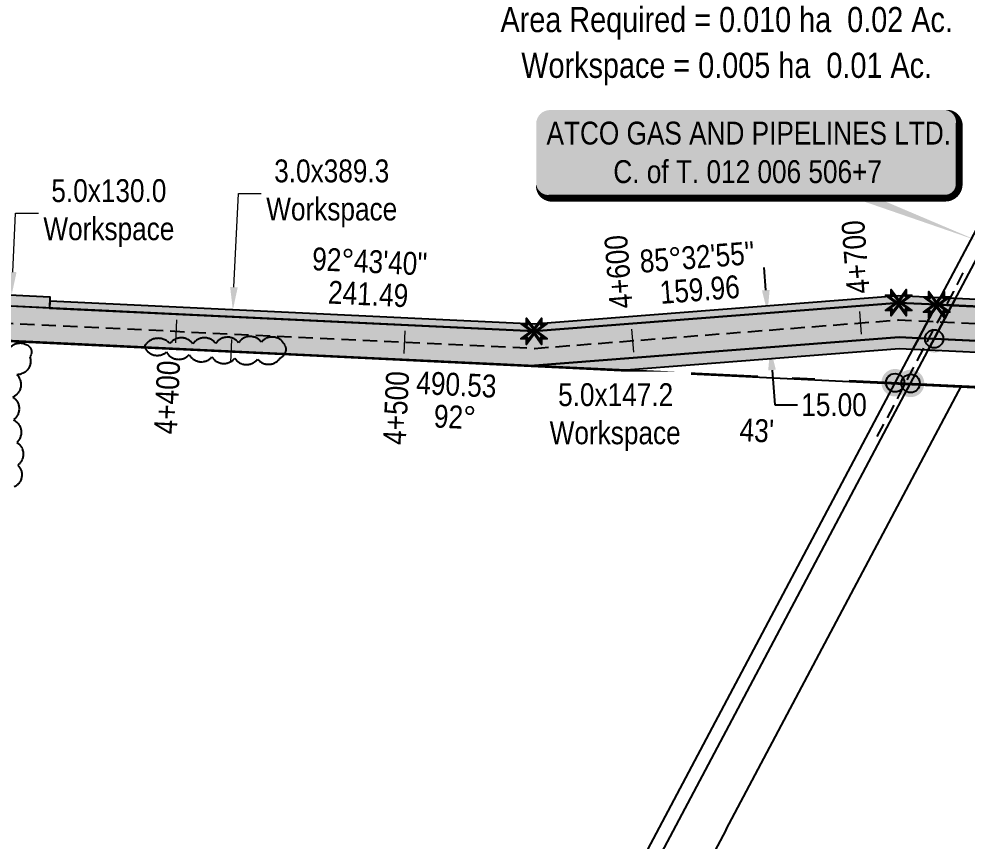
# Model space of a CAD drawing. Extents: x 309252 to 321570, y 5809412 to 5814891.
# Drawn here: x 312518.1 to 312932.8, y 5811832.2 to 5812191.7 of the extents above; entities that cross this region are included whole.
import ezdxf
from ezdxf.enums import TextEntityAlignment as Align

# ---------------------------------------------------------------- set-up
doc = ezdxf.new("R2010")
doc.units = 0
doc.header["$LTSCALE"] = 5
doc.header["$PDSIZE"] = 0.5
for name, pattern in [('0', [1, 1, 0]), ('foc-QUARTERLINE', [33, 25, -3, 2, -3]), ('foc-TIELINE', [1.875, 1.25, -0.625]), ('UG_PIPE', [1.875, 1.25, -0.625])]:
    doc.linetypes.add(name, pattern=pattern)
doc.layers.get('Defpoints').update_dxf_attribs({"color": 9})
for name, color, linetype in [('AS-FENCE', 48, 'foc-FENCE'), ('AS-OWNER', 7, 'Continuous'), ('AS-PIPE-UG', 44, 'UG_PIPE'), ('F-RW', 190, 'Continuous'), ('L-AREAREQUIRED', 7, 'Continuous'), ('L-AREAWORK', 5, 'Continuous'), ('L-BD', 7, 'Continuous'), ('L-BD1', 253, 'Continuous'), ('L-MON', 1, 'Continuous'), ('L-QSEC', 8, 'foc-QUARTERLINE'), ('P-IOP12', 10, 'Continuous'), ('P-IOP12-H', 21, 'Continuous'), ('P-IOP13', 10, 'Continuous'), ('P-IOP13-H', 21, 'Continuous'), ('P-LTO', 14, 'Continuous'), ('P-PROPOSED', 10, 'Continuous'), ('P-PROPOSED-H', 21, 'Continuous'), ('P-TEMP-H', 41, 'Continuous'), ('P-TEMP_ACCESS ROAD', 46, 'Continuous'), ('P-TEMP_WORKSPACE', 46, 'Continuous'), ('P-TXT', 4, 'Continuous'), ('T-BUSH', 110, '0'), ('T-TIE', 201, 'foc-TIELINE')]:
    doc.layers.add(name, color=color, linetype=linetype)
for name, color, linetype, lineweight in [('F-RW-T', 190, 'Continuous', 9), ('P-TEMP-T', 46, 'Continuous', 18), ('T-TIE-T', 201, 'Continuous', 18)]:
    doc.layers.add(name, color=color, linetype=linetype, lineweight=lineweight)
doc.styles.add('100L', font='ARIALN.TTF', dxfattribs={"height": 11})
doc.styles.add('80', font='ARIALN.TTF', dxfattribs={"height": 10})
doc.styles.add('80CG', font='ARIALN.TTF', dxfattribs={"height": 10})
doc.styles.add('80L', font='ARIALN.TTF', dxfattribs={"height": 10})
doc.styles.add('foc-LtypeFont', font='ARIALN.TTF', dxfattribs={"height": 7.35})
doc.linetypes.add('foc-FENCE', pattern='A,10,-1,["X",foc-LtypeFont,S=0.2,R=0,X=-0.625,Y=-0.75],-1.24', length=12.24)
doc.dimstyles.new('Compass 5 000', dxfattribs={"dimscale": 5, "dimtxt": 9, "dimasz": 2, "dimexe": 0.2, "dimexo": 0.0625, "dimgap": 0.5, "dimtad": 0, "dimtih": 1, "dimtoh": 1, "dimzin": 0, "dimdsep": 46, "dimtxsty": '80CG', "dimcen": 0.1, "dimse1": 1, "dimse2": 1, "dimclrd": 256, "dimclrt": 256, "dimaunit": 1, "dimadec": 4, "dimazin": 0, "dimtfac": 0.06, "dimtofl": 0, "dimtmove": 0, "dimatfit": 1, "dimfxl": 0.2, "dimtolj": 1, "dimtzin": 0, "dimlwd": -1, "dimarcsym": 0})

# ---------------------------------------------------------------- blocks, each defined once
blk = doc.blocks.new('fdia')
at = {"color": 255, "const_width": 1}
blk.add_lwpolyline([(-0.5, 0, 1), (0.5, 0, 1)], format="xyb", close=True, dxfattribs=at)
blk = doc.blocks.new('Fdiaa')
blk.add_blockref('fdia', (0, 0))
blk = doc.blocks.new('fdib')
at = {"color": 1, "const_width": 1.6}
blk.add_lwpolyline([(-0.4, 0, 1), (0.4, 0, 1)], format="xyb", close=True, dxfattribs=at)
at = {"color": 1}
blk.add_circle((0, 0), 0.8, dxfattribs=at)
blk = doc.blocks.new('Fdibb')
blk.add_blockref('fdib', (0, 0))
blk = doc.blocks.new('fdicc')
for name in ['Fdibb', 'Fdiaa']:
    blk.add_blockref(name, (0, 0))
blk = doc.blocks.new('FDI')
blk.add_blockref('fdicc', (0, 0))
blk = doc.blocks.new('*D428')
at = {"layer": 'Defpoints', "color": 0, "transparency": 16777216}
for p in [(312778.23, 5811800.14), (312775.14, 5811794.31), (312783.62, 5811797.29)]:
    blk.add_point(p, dxfattribs=at)
at = {"layer": 'F-RW-T', "transparency": 16777216}
for p, q in [((312757.47, 5811803.68), (312747.47, 5811803.68)), ((312766.31, 5811798.99), (312757.47, 5811803.68)), ((312789.36, 5811786.77), (312798.2, 5811782.08))]:
    blk.add_line(p, q, dxfattribs=at)
for points in [[(312767.09, 5811800.46), (312765.53, 5811797.52), (312775.14, 5811794.31)], [(312790.14, 5811788.24), (312788.58, 5811785.3), (312780.53, 5811791.45)]]:
    blk.add_solid(points, dxfattribs=at)
at = {"layer": 'F-RW-T', "transparency": 16777216, "insert": (312710.81, 5811803.68), "char_height": 10, "attachment_point": 5, "style": '80CG'}
blk.add_mtext('\\A1;ATCO\\P6.10 P/L R/W\\PPlan 8166 ET', dxfattribs=at)
blk = doc.blocks.new('TEMP')
h = blk.add_hatch(color=255)
h.dxf.hatch_style = 1
h.paths.add_polyline_path([(0, 0.251), (-0.666, 1.152), (-0.666, 0.666), (-1.152, 0.666), (-0.251, 0), (-1.152, -0.666), (-0.666, -0.666), (-0.666, -1.152), (0, -0.251), (0.666, -1.152), (0.666, -0.666), (1.152, -0.666), (0.251, 0), (1.152, 0.666), (0.666, 0.666), (0.666, 1.152)])
h.paths.add_polyline_path([(0.566, 0.849), (0.566, 0.566), (0.849, 0.566), (0.083, 0), (0.849, -0.566), (0.566, -0.566), (0.566, -0.849), (0, -0.083), (-0.566, -0.849), (-0.566, -0.566), (-0.849, -0.566), (-0.083, 0), (-0.849, 0.566), (-0.566, 0.566), (-0.566, 0.849), (0, 0.083)], flags=16)
h = blk.add_hatch(color=1)
h.dxf.hatch_style = 1
h.paths.add_polyline_path([(0, 0.083), (-0.566, 0.849), (-0.566, 0.566), (-0.849, 0.566), (-0.083, 0), (-0.849, -0.566), (-0.566, -0.566), (-0.566, -0.849), (0, -0.083), (0.566, -0.849), (0.566, -0.566), (0.849, -0.566), (0.083, 0), (0.849, 0.566), (0.566, 0.566), (0.566, 0.849)])
at = {"color": 1}
for p, q in [((-0.083, 0), (0.083, 0)), ((0, 0.083), (0, -0.083))]:
    blk.add_line(p, q, dxfattribs=at)
at = {"color": 255, "flags": 128}
blk.add_lwpolyline([(-0.251, 0), (-1.152, 0.666), (-0.666, 0.666), (-0.666, 1.152), (0, 0.251), (0.666, 1.152), (0.666, 0.666), (1.152, 0.666), (0.251, 0), (1.152, -0.666), (0.666, -0.666), (0.666, -1.152), (0, -0.251), (-0.666, -1.152), (-0.666, -0.666), (-1.152, -0.666)], close=True, dxfattribs=at)
at = {"color": 1, "flags": 128}
blk.add_lwpolyline([(-0.083, 0), (-0.849, 0.566), (-0.566, 0.566), (-0.566, 0.849), (0, 0.083), (0.566, 0.849), (0.566, 0.566), (0.849, 0.566), (0.083, 0), (0.849, -0.566), (0.566, -0.566), (0.566, -0.849), (0, -0.083), (-0.566, -0.849), (-0.566, -0.566), (-0.849, -0.566)], close=True, dxfattribs=at)
blk = doc.blocks.new('*D490')
at = {"layer": 'Defpoints', "color": 0, "transparency": 16777216}
for p in [(312845.54, 5812063.12), (312847.99, 5812063.31), (312849.15, 5812048.36)]:
    blk.add_point(p, dxfattribs=at)
at = {"layer": 'P-TXT', "transparency": 16777216}
for p, q in [((312844.76, 5812073.09), (312843.99, 5812083.06)), ((312847.48, 5812038.2), (312848.67, 5812022.97)), ((312848.67, 5812022.97), (312858.67, 5812022.97))]:
    blk.add_line(p, q, dxfattribs=at)
for points in [[(312846.43, 5812073.22), (312843.1, 5812072.96), (312845.54, 5812063.12)], [(312849.14, 5812038.33), (312845.82, 5812038.07), (312846.7, 5812048.17)]]:
    blk.add_solid(points, dxfattribs=at)
at = {"layer": 'P-TXT', "transparency": 16777216, "insert": (312874.6, 5812022.97), "char_height": 10, "attachment_point": 5, "style": '80CG'}
blk.add_mtext('\\A1;15.00', dxfattribs=at)
blk = doc.blocks.new('*D500')
at = {"layer": 'Defpoints', "color": 0, "transparency": 16777216}
for p in [(312554.96, 5812064.15), (312555.1, 5812067.14), (312611.64, 5812064.45)]:
    blk.add_point(p, dxfattribs=at)
at = {"layer": 'P-TEMP-T', "transparency": 16777216}
for p, q in [((312612.11, 5812074.44), (312614.07, 5812115.42)), ((312614.07, 5812115.42), (312624.07, 5812115.42)), ((312611.02, 5812051.47), (312610.54, 5812041.48))]:
    blk.add_line(p, q, dxfattribs=at)
for points in [[(312610.45, 5812074.52), (312613.78, 5812074.36), (312611.64, 5812064.45)], [(312609.35, 5812051.55), (312612.68, 5812051.39), (312611.49, 5812061.45)]]:
    blk.add_solid(points, dxfattribs=at)
at = {"layer": 'P-TEMP-T', "transparency": 16777216, "insert": (312654.89, 5812115.42), "char_height": 10, "attachment_point": 5, "style": '80CG'}
blk.add_mtext('\\A1;3.0x389.3\\PWorkspace', dxfattribs=at)
blk = doc.blocks.new('*D501')
at = {"layer": 'Defpoints', "color": 0, "transparency": 16777216}
for p in [(312514.89, 5812071.06), (312516.03, 5812071.01), (312515.8, 5812066.01)]:
    blk.add_point(p, dxfattribs=at)
at = {"layer": 'P-TEMP-T', "transparency": 16777216}
for p, q in [((312515.36, 5812081.05), (312516.59, 5812106.79)), ((312516.59, 5812106.79), (312526.59, 5812106.79)), ((312514.17, 5812056.08), (312513.7, 5812046.09))]:
    blk.add_line(p, q, dxfattribs=at)
for points in [[(312513.7, 5812081.13), (312517.03, 5812080.97), (312514.89, 5812071.06)], [(312512.51, 5812056.16), (312515.84, 5812056), (312514.65, 5812066.07)]]:
    blk.add_solid(points, dxfattribs=at)
at = {"layer": 'P-TEMP-T', "transparency": 16777216, "insert": (312557.41, 5812106.79), "char_height": 10, "attachment_point": 5, "style": '80CG'}
blk.add_mtext('\\A1;5.0x130.0\\PWorkspace', dxfattribs=at)
blk = doc.blocks.new('*U513')
h = blk.add_hatch(color=59)
edge = h.paths.add_edge_path()
edge.add_line((-86.5, -20), (86.5, -20))
edge.add_arc((86.5, -14), 6, 270, 360)
edge.add_line((92.5, -14), (92.5, 12.5))
edge.add_arc((86.5, 12.5), 6, 0, 90)
edge.add_line((86.5, 18.5), (-86.5, 18.5))
edge.add_arc((-86.5, 12.5), 6, 90, 180)
edge.add_line((-92.5, 12.5), (-92.5, -14))
edge.add_arc((-86.5, -14), 6, 180, 270)
at = {"color": 1, "flags": 128}
blk.add_lwpolyline([(-86.5, -20, 3, 3, 0), (86.5, -20, 3, 3, 0.414214), (92.5, -14, 3, 3, 0), (92.5, 12.5, 3, 0, 0.414214), (86.5, 18.5, 0, 0, 0), (-86.5, 18.5, 0, 0, 0.414214), (-92.5, 12.5, 0, 0, 0), (-92.5, -14, 0, 3, 0.414214)], format="xyseb", close=True, dxfattribs=at)
blk.add_lwpolyline([(100.89, -38.74, 0, 7.5, 0), (0, 0, 0, 0, 0)], format="xyseb", dxfattribs=at)
at = {"color": 1, "style": '80'}
blk.add_attdef('ENTER_TEXT_001', (-35.99, -5), '', height=10, dxfattribs=at)

msp = doc.modelspace()

# ---------------------------------------------------------------- hatches: boundary and pattern name
at = {"layer": 'L-BD'}
h = msp.add_hatch(color=6, dxfattribs=at)
h.dxf.hatch_style = 1
h.paths.add_polyline_path([(313095.995, 5812043.37), (312903.119, 5812052.561), (313096.073, 5812043.387), (313150.139, 5812077.8)], flags=0)
edge = h.paths.add_edge_path(flags=17)
edge.add_line((312743.616, 5812040.145), (312903.119, 5812052.561))
edge.add_line((312783.581, 5812038.241), (312743.616, 5812040.145))
edge.add_line((312903.194, 5812047.552), (312783.581, 5812038.241))
edge.add_line((313097.42, 5812038.318), (312903.194, 5812047.552))
edge.add_line((313151.676, 5812072.852), (313097.42, 5812038.318))
edge.add_line((313203.405, 5812074.688), (313151.676, 5812072.852))
edge.add_line((313203.594, 5812079.697), (313203.405, 5812074.688))
edge.add_line((313150.139, 5812077.8), (313203.594, 5812079.697))
edge.add_line((313096.073, 5812043.387), (313150.139, 5812077.8))
edge.add_line((312903.119, 5812052.561), (313096.073, 5812043.387))
at = {"layer": 'P-IOP12-H'}
h = msp.add_hatch(color=256, dxfattribs=at)
h.dxf.hatch_style = 1
h.paths.add_polyline_path([(312918.415, 5812051.832), (313095.995, 5812043.37), (313121.573, 5812090.098), (313202.321, 5812045.883), (313202.742, 5812057.053), (313113.22, 5812106.072), (313087.339, 5812058.807), (312926.191, 5812066.486)])
h = msp.add_hatch(color=256, dxfattribs=at)
h.dxf.hatch_style = 1
h.paths.add_polyline_path([(312911.679, 5812052.153), (312919.452, 5812066.798), (312902.893, 5812067.587), (312743.39, 5812055.172), (312502.194, 5812066.662), (312411.351, 5812055.974), (312743.65, 5812040.157), (312903.115, 5812052.57)])
at = {"layer": 'P-IOP13-H'}
h = msp.add_hatch(color=256, dxfattribs=at)
h.dxf.hatch_style = 1
h.paths.add_polyline_path([(312918.415, 5812051.832), (312926.191, 5812066.486), (312919.452, 5812066.798), (312911.684, 5812052.162)])
at = {"layer": 'P-PROPOSED-H'}
h = msp.add_hatch(color=256, dxfattribs=at)
h.dxf.hatch_style = 1
h.paths.add_polyline_path([(312502.757, 5812051.635), (312411.396, 5812055.988), (312502.234, 5812066.676), (312743.424, 5812055.184), (312902.889, 5812067.596), (313087.339, 5812058.807), (313113.22, 5812106.072), (313202.742, 5812057.053), (313202.321, 5812045.883), (313121.573, 5812090.098), (313095.991, 5812043.379), (312903.115, 5812052.57), (312743.65, 5812040.157)])
h = msp.add_hatch(color=256, dxfattribs=at)
h.dxf.hatch_style = 1
h.paths.add_polyline_path([(312919.452, 5812066.798), (312926.187, 5812066.477), (312918.418, 5812051.832), (312911.684, 5812052.153)])
at = {"layer": 'P-TEMP-H'}
h = msp.add_hatch(color=256, dxfattribs=at)
h.dxf.hatch_style = 1
h.paths.add_polyline_path([(312918.409, 5812051.832), (312915.819, 5812046.95), (313097.34, 5812038.301), (313152.32, 5812073.262), (313147.31, 5812076.005), (313095.995, 5812043.37)])
h.paths.add_polyline_path([(312909.09, 5812047.271), (312911.679, 5812052.153), (312903.119, 5812052.561), (312743.654, 5812040.148), (312783.615, 5812038.244), (312903.194, 5812047.552)])
h = msp.add_hatch(color=256, dxfattribs=at)
h.dxf.hatch_style = 1
h.paths.add_polyline_path([(312402.24, 5812061.421), (312411.226, 5812060.993), (312502.02, 5812071.675), (312531.625, 5812070.265), (312531.388, 5812065.272), (312502.238, 5812066.667), (312411.4, 5812055.979), (312402.069, 5812056.424)])
h = msp.add_hatch(color=256, dxfattribs=at)
h.dxf.hatch_style = 1
h.paths.add_polyline_path([(312531.53, 5812068.268), (312531.388, 5812065.278), (312743.428, 5812055.175), (312902.893, 5812067.587), (312919.448, 5812066.798), (312921.001, 5812069.728), (312902.848, 5812070.593), (312743.383, 5812058.18)])
h = msp.add_hatch(color=256, dxfattribs=at)
h.dxf.hatch_style = 1
h.paths.add_polyline_path([(312919.452, 5812066.798), (312926.177, 5812066.478), (312927.731, 5812069.407), (312921.006, 5812069.727)])
h = msp.add_hatch(color=256, dxfattribs=at)
h.dxf.hatch_style = 1
h.paths.add_polyline_path([(312927.731, 5812069.407), (312926.177, 5812066.478), (312957.991, 5812064.971), (312958.133, 5812067.958)])
h = msp.add_hatch(color=256, dxfattribs=at)
h.dxf.hatch_style = 1
h.paths.add_polyline_path([(312909.094, 5812047.271), (312915.819, 5812046.95), (312918.415, 5812051.832), (312911.684, 5812052.153)])

# ---------------------------------------------------------------- linework, layer by layer
at = {"layer": 'AS-FENCE', "flags": 128}
msp.add_lwpolyline([(312981.292, 5812028.214), (312642.25, 5812044.588), (312466.889, 5812052.844), (312389.967, 5812056.732)], dxfattribs=at)
at = {"layer": 'AS-PIPE-UG', "flags": 128}
msp.add_lwpolyline([(312893.416, 5812009.068), (312899.243, 5812019.702), (312905.967, 5812032.594), (312909.232, 5812038.797), (312913.845, 5812047.751), (312921.139, 5812061.338), (312926.955, 5812072.523), (312931.113, 5812080.744)], dxfattribs=at)
at = {"layer": 'F-RW', "flags": 128}
for points in [[(312827.448, 5811837.264), (312930.333, 5812031.243), (313101.449, 5812023.115), (313203.889, 5812088.312), (313226.027, 5812673.997), (313231.724, 5812824.754), (313211.751, 5812825.736), (313184.346, 5812099.541), (313196.281, 5812020.167), (313191.847, 5811903.044)], [(312901.333, 5812032.638), (313224.837, 5812642.534)], [(312906.721, 5812029.78), (313224.307, 5812628.518)], [(313184.346, 5812099.541), (313096.073, 5812043.387), (312918.61, 5812051.822)], [(312432.545, 5811148.877), (312811.047, 5811862.417), (312901.333, 5812032.638)], [(312439.277, 5811148.666), (312819.713, 5811865.745), (312908.094, 5812032.378)], [(312827.448, 5811837.264), (312461.727, 5811147.88)]]:
    msp.add_lwpolyline(points, dxfattribs=at)
at = {"layer": 'L-QSEC', "flags": 128}
msp.add_lwpolyline([(312386.824, 5812057.142), (313201.285, 5812018.343)], dxfattribs=at)
at = {"layer": 'P-IOP12', "flags": 128}
msp.add_lwpolyline([(312918.415, 5812051.832), (313095.995, 5812043.37), (313121.573, 5812090.098), (313202.321, 5812045.883), (313202.742, 5812057.053), (313113.22, 5812106.072), (313087.339, 5812058.807), (312926.191, 5812066.486), (312918.415, 5812051.832)], dxfattribs=at)
at = {"layer": 'P-IOP13', "flags": 128}
msp.add_lwpolyline([(312918.415, 5812051.832), (312926.191, 5812066.486), (312919.452, 5812066.798), (312911.684, 5812052.162)], close=True, dxfattribs=at)
at = {"layer": 'P-PROPOSED', "flags": 128}
msp.add_lwpolyline([(313202.742, 5812057.053), (313113.22, 5812106.072), (313087.339, 5812058.807), (312902.889, 5812067.596)], dxfattribs=at)
at = {"layer": 'P-TEMP_ACCESS ROAD', "flags": 128}
msp.add_lwpolyline([(312402.24, 5812061.421), (312411.226, 5812060.993), (312502.02, 5812071.675), (312531.625, 5812070.265), (312531.388, 5812065.272), (312502.238, 5812066.667), (312411.4, 5812055.979), (312402.069, 5812056.424)], close=True, dxfattribs=at)
at = {"layer": 'P-TEMP_WORKSPACE'}
for points in [[(312918.409, 5812051.832), (312915.819, 5812046.95), (313097.34, 5812038.301), (313152.32, 5812073.262), (313147.31, 5812076.005), (313095.995, 5812043.37)], [(312927.731, 5812069.407), (312926.177, 5812066.478), (312957.991, 5812064.971), (312958.133, 5812067.958), (312927.731, 5812069.407)]]:
    msp.add_lwpolyline(points, close=True, dxfattribs=at)
at = {"layer": 'P-TEMP_WORKSPACE', "flags": 128}
for points in [[(312919.452, 5812066.798), (312926.177, 5812066.478), (312927.731, 5812069.407), (312921.006, 5812069.727)], [(312909.094, 5812047.271), (312915.819, 5812046.95), (312918.415, 5812051.832), (312911.684, 5812052.153)]]:
    msp.add_lwpolyline(points, close=True, dxfattribs=at)
at = {"layer": 'T-BUSH', "flags": 128}
msp.add_lwpolyline([(312572.936, 5812048.465, 0.5205671), (312582.608, 5812046.074, 0.5205671), (312592.537, 5812044.898, 0.5205671), (312602.488, 5812043.957, 0.5205671), (312612.47, 5812043.375, 0.5205671), (312622.461, 5812042.984, 0.5205671), (312632.424, 5812043.608, 0.5205671), (312634.046, 5812049.688, 0.5205671), (312624.125, 5812050.364, 0.5205671), (312614.129, 5812050.126, 0.5205671), (312604.136, 5812049.766, 0.5205671), (312594.14, 5812049.622, 0.5205671), (312584.142, 5812049.724, 0.5205671)], format="xyb", close=True, dxfattribs=at)
msp.add_lwpolyline([(312508.837, 5811985.664, -0.5205671), (312508.531, 5811995.659, -0.5205671), (312508.225, 5812005.653, -0.5205671), (312509.238, 5812015.574, -0.5205671), (312509.428, 5812025.525, -0.5205671), (312509.648, 5812035.513, -0.5205671), (312512.791, 5812044.867, -0.5205671), (312521.173, 5812049.402, -0.5205671), (312522.816, 5812043.934, -0.5205671), (312517.134, 5812036.155, -0.5205671), (312515.438, 5812026.36, -0.5205671), (312515.674, 5812016.422, -0.5205671), (312517.147, 5812006.533, -0.5205671), (312517.546, 5811996.586, -0.5205671), (312516.045, 5811987.102, -0.5205671)], format="xyb", dxfattribs=at)
at = {"layer": 'T-TIE-T'}
for p, q in [((312886.69, 5812053.799), (312885.914, 5812063.769)), ((312586.701, 5812050.132), (312587.176, 5812060.121)), ((312686.578, 5812045.377), (312687.054, 5812055.366)), ((312787, 5812046.039), (312786.224, 5812056.009))]:
    msp.add_line(p, q, dxfattribs=at)

# ---------------------------------------------------------------- block references
at = {"layer": 'L-MON', "xscale": 4.999542700000003, "yscale": 4.999542700000003, "zscale": 4.999542700000003}
for name, p in [('TEMP', (312902.893, 5812067.587)), ('FDI', (312918.415, 5812051.832)), ('FDI', (312901.329, 5812032.647)), ('FDI', (312901.333, 5812032.638)), ('FDI', (312908.09, 5812032.33))]:
    msp.add_blockref(name, p, dxfattribs=at)
at = {"layer": 'L-MON', "color": 3, "xscale": 4.999542700000003, "yscale": 4.999542700000003, "zscale": 4.999542700000003}
msp.add_blockref('TEMP', (312919.452, 5812066.798), dxfattribs=at)
at = {"layer": 'L-MON', "color": 6, "xscale": 4.999542700000003, "yscale": 4.999542700000003, "zscale": 4.999542700000003}
msp.add_blockref('TEMP', (312743.39, 5812055.172), dxfattribs=at)

# ---------------------------------------------------------------- texts
at = {"layer": 'L-AREAREQUIRED', "color": 5, "style": '100L'}
msp.add_text('Area Required = 0.010 ha  0.02 Ac.', height=10.99899, dxfattribs=at).set_placement((312827.662, 5812182.63), align=Align.BOTTOM_CENTER)
at = {"layer": 'L-AREAWORK', "color": 5, "style": '100L'}
msp.add_text('Workspace = 0.005 ha  0.01 Ac.', height=10.99899, dxfattribs=at).set_placement((312827.662, 5812162.632), align=Align.BOTTOM_CENTER)
at = {"layer": 'L-BD', "style": '80L'}
for s, p in [('490.53', (312709.432, 5812031.908)), ('92°', (312708.757, 5812017.675)), ("43'", (312840.825, 5812011.787))]:
    msp.add_text(s, height=9.9991, rotation=357.2839, dxfattribs=at).set_placement(p, align=Align.MIDDLE)
at = {"layer": 'L-BD1', "style": '80L'}
for s, rotation, p in [("85°32'55''", 4.4509, (312814.743, 5812087.627)), ("92°43'40''", 357.2726, (312671.532, 5812085.687)), ('241.49', 357.2726, (312670.854, 5812071.454)), ('159.96', 4.4509, (312815.849, 5812073.421))]:
    msp.add_text(s, height=9.9991, rotation=rotation, dxfattribs=at).set_placement(p, align=Align.MIDDLE)

# ---------------------------------------------------------------- dimensions: what is measured, and where the dimension line sits
at = {"layer": 'F-RW-T'}
dim = msp.add_aligned_dim(p1=(312783.62, 5811797.288), p2=(312778.235, 5811800.143), distance=6.605, text='ATCO\\P6.10 P/L R/W\\PPlan 8166 ET', dimstyle='Compass 5 000', dxfattribs=at)
dim.commit()
dim.dimension.update_dxf_attribs({"geometry": '*D428', "text_midpoint": (312710.807, 5811803.676)})
at = {"layer": 'P-TEMP-T'}
dim = msp.add_linear_dim(base=(312514.887, 5812071.062), p1=(312515.797, 5812066.014), p2=(312516.035, 5812071.008), angle=87.27263, text='\\pxqc;5.0x130.0\\PWorkspace', dimstyle='Compass 5 000', dxfattribs=at)
dim.commit()
dim.dimension.update_dxf_attribs({"geometry": '*D501', "text_midpoint": (312557.411, 5812106.794), "dimtype": 161})

# ---------------------------------------------------------------- next in the draw order: texts
at = {"layer": 'P-TEMP-T', "insert": (312750.096, 5812032.414), "char_height": 9.99909, "attachment_point": 1, "style": '80L', "bg_fill": 2}
msp.add_mtext_dynamic_manual_height_columns('\\pi3.821;5.0x147.2\\P\\pi0.13104;Workspace', width=56.90082, gutter_width=50, heights=[0], dxfattribs=at)
at = {"layer": 'T-TIE-T', "char_height": 9.9991, "attachment_point": 2, "style": '80L', "bg_fill": 3, "box_fill_scale": 1, "bg_fill_color": 256, "bg_fill_transparency": 0}
for s, insert, width, rotation in [('4+700', (312879.026, 5812087.175), 12.89883, 94.4509), ('4+600', (312775.298, 5812080.719), 12.89883, 94.4509), ('4+400', (312577.858, 5812026.466), 11.86528, 87.27413), ('4+500', (312678.014, 5812021.836), 11.86528, 87.27413)]:
    msp.add_mtext(s, dxfattribs=dict(at, insert=insert, width=width, rotation=rotation))

# ---------------------------------------------------------------- next in the draw order: linework, layer by layer
at = {"layer": 'P-IOP12', "flags": 128}
msp.add_lwpolyline([(312911.679, 5812052.153), (312919.452, 5812066.798), (312902.893, 5812067.587), (312743.39, 5812055.172), (312502.194, 5812066.662), (312411.351, 5812055.974), (312743.65, 5812040.157), (312903.115, 5812052.57), (312911.679, 5812052.153)], close=True, dxfattribs=at)
at = {"layer": 'P-LTO'}
msp.add_lwpolyline([(312411.4, 5812055.979), (312015.571, 5812074.84), (311962.187, 5812062.368), (311825.678, 5812068.872), (311796.879, 5812079.279), (311793.532, 5812064.541), (311822.706, 5812053.998), (311963.562, 5812047.287), (312016.945, 5812059.759), (312411.919, 5812040.948), (312502.757, 5812051.635), (312743.65, 5812040.157), (312903.115, 5812052.57), (313095.991, 5812043.379), (313121.573, 5812090.098), (313202.321, 5812045.883), (313202.742, 5812057.053), (313113.22, 5812106.072), (313087.339, 5812058.807), (312902.889, 5812067.596), (312743.424, 5812055.184), (312502.234, 5812066.676), (312411.396, 5812055.988)], dxfattribs=at)
at = {"layer": 'P-PROPOSED'}
msp.add_lwpolyline([(312411.4, 5812055.979), (312015.571, 5812074.84), (311962.187, 5812062.368), (311825.678, 5812068.872), (311796.879, 5812079.279), (311793.532, 5812064.541), (311822.706, 5812053.998), (311963.562, 5812047.287), (312016.945, 5812059.759), (312411.919, 5812040.948), (312502.757, 5812051.635), (312743.65, 5812040.157), (312903.115, 5812052.57), (313095.991, 5812043.379), (313121.573, 5812090.098), (313202.321, 5812045.883), (313202.742, 5812057.053), (313113.22, 5812106.072), (313087.339, 5812058.807), (312902.889, 5812067.596), (312743.424, 5812055.184), (312502.234, 5812066.676), (312411.396, 5812055.988)], dxfattribs=at)
at = {"layer": 'P-TEMP_ACCESS ROAD', "flags": 128}
msp.add_lwpolyline([(313084.131, 5812058.951), (312902.893, 5812067.587), (312743.428, 5812055.175), (312531.388, 5812065.272)], dxfattribs=at)
at = {"layer": 'P-TEMP_WORKSPACE'}
msp.add_lwpolyline([(312531.53, 5812068.268), (312531.388, 5812065.278), (312743.428, 5812055.175), (312902.893, 5812067.587), (312919.448, 5812066.798), (312921.001, 5812069.728), (312902.848, 5812070.593), (312743.383, 5812058.18), (312531.53, 5812068.268)], dxfattribs=at)
msp.add_lwpolyline([(312909.09, 5812047.271), (312911.679, 5812052.153), (312903.119, 5812052.561), (312743.654, 5812040.148), (312783.615, 5812038.244), (312903.194, 5812047.552)], close=True, dxfattribs=at)
at = {"layer": 'T-TIE', "flags": 128}
msp.add_lwpolyline([(310446.272, 5814098.021), (310513.604, 5814171.235), (310746.237, 5814103.841), (310647.884, 5813782.946), (310647.924, 5813769.066), (310648.7, 5813504.414), (310602.488, 5813431.512), (310566.587, 5813370.724), (310524.077, 5813208.581), (310516.028, 5813009.046), (310688.747, 5813002.014), (310756.95, 5812999.237), (310788.781, 5812918.166), (310785.199, 5812820.292), (310766.173, 5812308.237), (310849.248, 5812270.725), (310843.541, 5812133.962), (311136.84, 5812121.725), (311557.549, 5812104.172), (311728.657, 5812095.643), (311776.954, 5812078.376), (311796.059, 5812071.602), (311824.192, 5812061.435), (311962.875, 5812054.827), (312016.257, 5812067.299), (312411.661, 5812048.459), (312502.499, 5812059.147), (312743.537, 5812047.67), (312903.004, 5812060.083), (312918.776, 5812059.323), (313091.66, 5812051.084), (313117.396, 5812098.085), (313256.265, 5812022.045), (313650.07, 5812012.742), (313619.114, 5811210.852), (313997.758, 5811201.748), (314097.909, 5811199.315)], dxfattribs=at)

# ---------------------------------------------------------------- next in the draw order: block references
at = {"layer": 'AS-OWNER'}
ref = msp.add_blockref('*U513', (312836.832, 5812133.366), dxfattribs=dict(at, xscale=0.99990854, yscale=0.99990854, zscale=0.99990854))
ref.add_attrib('ENTER_TEXT_001', 'ATCO GAS AND PIPELINES LTD.', (312748.849, 5812136.785), dxfattribs={"layer": '0', "color": 1, "height": 9.99909, "style": '80'})
ref.add_attrib('ENTER_TEXT_002', 'C. of T. 012 006 506+7', (312778.075, 5812119.942), dxfattribs={"layer": '0', "color": 1, "height": 9.99909, "style": '80'})

# ---------------------------------------------------------------- next in the draw order: dimensions: what is measured, and where the dimension line sits
at = {"layer": 'P-TEMP-T'}
dim = msp.add_linear_dim(base=(312611.637, 5812064.451), p1=(312554.959, 5812064.148), p2=(312555.102, 5812067.144), angle=87.27263, text='3.0x389.3\\PWorkspace', dimstyle='Compass 5 000', dxfattribs=at)
dim.commit()
dim.dimension.update_dxf_attribs({"geometry": '*D500', "text_midpoint": (312654.887, 5812115.422), "dimtype": 161})
at = {"layer": 'P-TXT', "color": 6}
dim = msp.add_linear_dim(base=(312845.54, 5812063.123), p1=(312849.153, 5812048.36), p2=(312847.989, 5812063.314), angle=94.4509, text='15.00', dimstyle='Compass 5 000', dxfattribs=at)
dim.commit()
dim.dimension.update_dxf_attribs({"geometry": '*D490', "text_midpoint": (312874.604, 5812022.969), "dimtype": 161})

doc.saveas('drawing.dxf')
